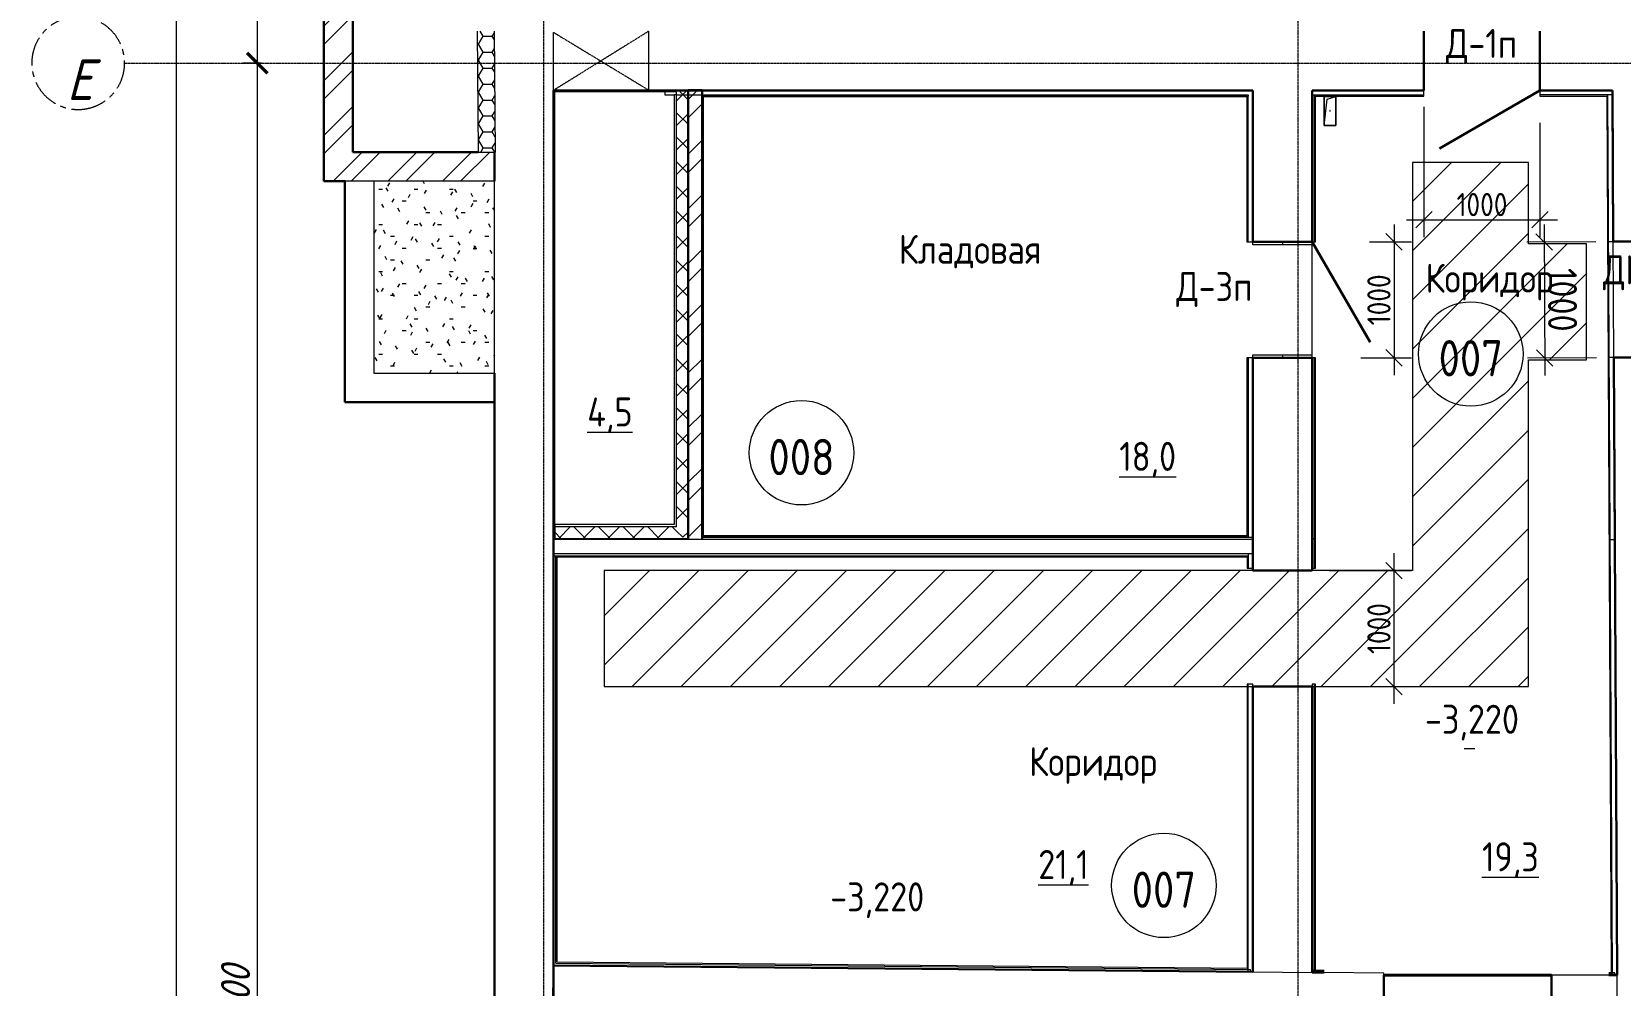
# Model space of a CAD drawing. Header units: millimetres. Extents: x 504091 to 2165846, y 135022 to 442887.
# Drawn here: x 1476816 to 1490507, y 334282 to 342502 of the extents above; entities that cross this region are included whole.
import ezdxf

# ---------------------------------------------------------------- set-up
doc = ezdxf.new("R2010")
doc.units = ezdxf.units.MM
for name, pattern in [('ADSK_Линия сетки', [25, 20, -2.5, 0, -2.5]), ('ADSK_Штриховая_ш3 п1_5', [4.5, 3, -1.5]), ('осеваяX2', [4, 2.5, -0.5, 0.5, -0.5])]:
    doc.linetypes.add(name, pattern=pattern)
doc.layers.get('Defpoints').update_dxf_attribs({"color": 255})
for name, color, linetype, lineweight in [('Аннотация', 7, 'Continuous', 9), ('Двери', 7, 'Continuous', 20), ('Каркас', 7, 'Continuous', 9), ('Марки дверей', 7, 'Continuous', 20), ('Марки помещений', 7, 'Continuous', 20), ('Обобщенные модели', 7, 'Continuous', 18), ('Оси', 165, 'осеваяX2', 13), ('отметки', 7, 'Continuous', 20), ('Перекрытие', 7, 'Continuous', 18), ('размеры', 7, 'Continuous', 9), ('Стены внутренние', 7, 'Continuous', 18), ('Стены несущие', 7, 'Continuous', 30), ('Стены отделка', 7, 'Continuous', 30), ('Стены перегородки', 7, 'Continuous', 30), ('Стены штриховка', 7, 'Continuous', 18), ('Узлы', 7, 'Continuous', 18)]:
    doc.layers.add(name, color=color, linetype=linetype, lineweight=lineweight)
doc.layers.add('Линии', color=7, linetype='Continuous', lineweight=9, true_color=0x00a600)
doc.layers.add('Штриховка', color=252, linetype='Continuous')
doc.styles.add('GOST 2.304_new', font='isocpeur.ttf', dxfattribs={"width": 0.9, "oblique": 15})
doc.styles.add('GOST Common', font='GOST_Common.ttf', dxfattribs={"width": 0.9, "height": 350})
doc.styles.add('GOST Common_1', font='GOST_Common.ttf', dxfattribs={"width": 0.9, "height": 250})
doc.styles.add('GOST Common_2', font='GOST_Common.ttf', dxfattribs={"width": 0.9, "height": 200})
doc.styles.add('GOST Common_4', font='GOST_Common.ttf', dxfattribs={"width": 0.9, "height": 200})
doc.dimstyles.new('ADSK_Основной_2_5_мм_Округление_до_1_мм', dxfattribs={"dimscale": 304.8, "dimtxt": 251.428749, "dimasz": 0.463911, "dimexe": 0.492126, "dimexo": 0.492126, "dimgap": 0.098425, "dimtad": 1, "dimdec": 0, "dimdsep": 46, "dimtxsty": 'GOST Common_1', "dimblk1": 'OBLIQUE', "dimblk2": 'OBLIQUE', "dimsah": 1, "dimcen": 0.09, "dimdle": 0.492126, "dimazin": 2, "dimtfac": 1, "dimtdec": 4, "dimtix": 1, "dimtmove": 0, "dimatfit": 3, "dimfxl": 0, "dimtvp": 1, "dimtolj": 1, "dimtzin": 0, "dimlwd": 20, "dimlwe": 20, "dimarcsym": 0})
doc.dimstyles.new('ADSK_Основной_2_мм', dxfattribs={"dimscale": 304.8, "dimtxt": 201.142999, "dimasz": 0.463911, "dimexe": 0.492126, "dimexo": 0.492126, "dimgap": 0.098425, "dimtad": 1, "dimrnd": 0.01, "dimdsep": 46, "dimtxsty": 'GOST Common_4', "dimblk1": 'OBLIQUE', "dimblk2": 'OBLIQUE', "dimsah": 1, "dimcen": 0.09, "dimdle": 0.492126, "dimazin": 2, "dimtfac": 1, "dimtdec": 4, "dimtix": 1, "dimtmove": 0, "dimatfit": 3, "dimfxl": 0, "dimtvp": 1, "dimtolj": 1, "dimtzin": 0, "dimlwd": 20, "dimlwe": 20, "dimarcsym": 0})
doc.dimstyles.new('SPDS 1_100', dxfattribs={"dimscale": 100, "dimtxt": 2.5, "dimasz": 1.77, "dimexe": 1.25, "dimexo": 0.625, "dimtad": 1, "dimdec": 0, "dimrnd": 0.001, "dimzin": 9, "dimtxsty": 'GOST 2.304_new', "dimblk": 'ARCHTICK', "dimcen": 2.5, "dimdle": 2, "dimclrt": 256, "dimadec": 0, "dimazin": 2, "dimtfac": 0.75, "dimtdec": 0, "dimtmove": 1, "dimatfit": 3, "dimfxl": 0, "dimtolj": 1, "dimlwd": 9, "dimlwe": 9, "dimarcsym": 0})
pattern_1 = [(45, (1487730.53, 305686.97), (-235.7317, 235.7317), []), (45, (1487887.68, 305686.97), (-235.7317, 235.7317), [])]
pattern_2 = [(45, (1487730.53, 305686.97), (-106.066, 106.066), []), (135, (1487730.53, 305686.97), (-106.066, -106.066), [])]

# ---------------------------------------------------------------- blocks, each defined once
blk = doc.blocks.new('AC_Дверь_Однопольная_Стальная - 1000х1950 П нов д1п EI30-6474272-План подвала')
at = {"layer": 'Двери', "lineweight": 30}
blk.add_line((-500, 255), (366, 755), dxfattribs=at)
blk = doc.blocks.new('AC_Дверь_Однопольная_Деревянная - 950х2100 П нов Д3п EI30-6474104-План подвала')
at = {"layer": 'Двери', "lineweight": 30}
blk.add_line((-500, 255), (366, 755), dxfattribs=at)
blk = doc.blocks.new('GM_Отверстие прямоугольное _в плите_ - Отверстие-3906246-План подвала')
at = {"layer": 'Обобщенные модели'}
for p, q in [((-50, -125), (-50, 125)), ((-50, 125), (50, 125)), ((50, 125), (-50, 125)), ((-50, 125), (-50, -125)), ((-50, -125), (-25, 100)), ((-25, 100), (50, 125)), ((50, 125), (50, -125)), ((50, -125), (50, 125)), ((50, -125), (-50, -125)), ((-50, -125), (50, -125))]:
    blk.add_line(p, q, dxfattribs=at)
for start, end in [(360, 180), (180, 360), (60, 165), (300, 360), (195, 270)]:
    blk.add_arc((0, 0), 2.5, start, end, dxfattribs=at)
blk = doc.blocks.new('_Oblique')
at = {"color": 0, "linetype": 'ByBlock', "lineweight": -2}
blk.add_line((-0.5, -0.5), (0.5, 0.5), dxfattribs=at)
blk = doc.blocks.new('*D4241')
at = {"layer": 'Defpoints', "color": 0, "lineweight": 20, "transparency": 16777216}
for p in [(1488815, 342004), (1489815, 341866), (1489815, 340882)]:
    blk.add_point(p, dxfattribs=at)
at = {"layer": 'размеры', "color": 0, "lineweight": 20, "transparency": 16777216}
for p, q in [((1488815, 341854), (1488815, 340732)), ((1489815, 341716), (1489815, 340732)), ((1488665, 340882), (1489965, 340882))]:
    blk.add_line(p, q, dxfattribs=at)
at = {"layer": 'размеры', "color": 0, "lineweight": 20, "transparency": 16777216, "xscale": 141.4, "yscale": 141.4, "zscale": 141.4, "rotation": 180}
blk.add_blockref('_Oblique', (1488815, 340882), dxfattribs=at)
at = {"layer": 'размеры', "color": 0, "lineweight": 20, "transparency": 16777216, "xscale": 141.4, "yscale": 141.4, "zscale": 141.4}
blk.add_blockref('_Oblique', (1489815, 340882), dxfattribs=at)
at = {"layer": 'размеры', "color": 0, "lineweight": 20, "transparency": 16777216, "insert": (1489315, 341012), "char_height": 200, "width": 560.47, "attachment_point": 5, "style": 'GOST Common_4'}
blk.add_mtext('\\A1;1000', dxfattribs=at)
blk = doc.blocks.new('*D4242')
at = {"layer": 'Defpoints', "color": 0, "lineweight": 20, "transparency": 16777216}
for p in [(1488196, 340691), (1488121, 339691), (1488557, 339691)]:
    blk.add_point(p, dxfattribs=at)
at = {"layer": 'размеры', "color": 0, "lineweight": 20, "transparency": 16777216}
for p, q in [((1488557, 340841), (1488557, 339541)), ((1488346, 340691), (1488707, 340691)), ((1488271, 339691), (1488707, 339691))]:
    blk.add_line(p, q, dxfattribs=at)
at = {"layer": 'размеры', "color": 0, "lineweight": 20, "transparency": 16777216, "xscale": 141.4, "yscale": 141.4, "zscale": 141.4}
for p, rotation in [((1488557, 340691), 90), ((1488557, 339691), 270)]:
    blk.add_blockref('_Oblique', p, dxfattribs=dict(at, rotation=rotation))
at = {"layer": 'размеры', "color": 0, "lineweight": 20, "transparency": 16777216, "insert": (1488427, 340191), "char_height": 200, "width": 560.47, "attachment_point": 5, "rotation": 90, "style": 'GOST Common_4'}
blk.add_mtext('\\A1;1000', dxfattribs=at)
blk = doc.blocks.new('*D4243')
at = {"layer": 'Defpoints', "color": 0, "lineweight": 20, "transparency": 16777216}
for p in [(1487851, 337857), (1488557, 337857), (1487851, 336857)]:
    blk.add_point(p, dxfattribs=at)
at = {"layer": 'размеры', "color": 0, "lineweight": 20, "transparency": 16777216}
for p, q in [((1488557, 336707), (1488557, 338007)), ((1488001, 337857), (1488707, 337857)), ((1488001, 336857), (1488707, 336857))]:
    blk.add_line(p, q, dxfattribs=at)
at = {"layer": 'размеры', "color": 0, "lineweight": 20, "transparency": 16777216, "xscale": 141.4, "yscale": 141.4, "zscale": 141.4}
for p, rotation in [((1488557, 337857), 90), ((1488557, 336857), 270)]:
    blk.add_blockref('_Oblique', p, dxfattribs=dict(at, rotation=rotation))
at = {"layer": 'размеры', "color": 0, "lineweight": 20, "transparency": 16777216, "insert": (1488427, 337357), "char_height": 200, "width": 560.47, "attachment_point": 5, "rotation": 90, "style": 'GOST Common_4'}
blk.add_mtext('\\A1;1000', dxfattribs=at)
blk = doc.blocks.new('*D4272')
at = {"layer": 'Defpoints', "color": 0, "lineweight": 20, "transparency": 16777216}
for p in [(1490447, 340693), (1489856, 339690), (1490452, 339693)]:
    blk.add_point(p, dxfattribs=at)
at = {"layer": 'размеры', "color": 0, "lineweight": 20, "transparency": 16777216}
for p, q in [((1489850, 340840), (1489857, 339540)), ((1490297, 340692), (1489701, 340689)), ((1490302, 339692), (1489706, 339689))]:
    blk.add_line(p, q, dxfattribs=at)
at = {"layer": 'размеры', "color": 0, "lineweight": 20, "transparency": 16777216, "xscale": 141.4, "yscale": 141.4, "zscale": 141.4}
for p, rotation in [((1489851, 340690), 90.29122553912966), ((1489856, 339690), 270.2912255391296)]:
    blk.add_blockref('_Oblique', p, dxfattribs=dict(at, rotation=rotation))
at = {"layer": 'размеры', "color": 0, "lineweight": 20, "transparency": 16777216, "insert": (1490009, 340191), "char_height": 250, "width": 700.59, "attachment_point": 5, "rotation": 270.2912, "style": 'GOST Common_1'}
blk.add_mtext('\\A1;1000', dxfattribs=at)
blk = doc.blocks.new('Ось сетки - Круг_Ø8 мм-8258-План подвала')
at = {"layer": 'Оси', "linetype": 'ByBlock', "lineweight": 20}
for start, end in [(360, 180), (180, 360)]:
    blk.add_arc((0, 0), 4, start, end, dxfattribs=at)
blk = doc.blocks.new('_ArchTick')
at = {"color": 0, "linetype": 'ByBlock', "const_width": 0.15}
blk.add_lwpolyline([(-0.5, -0.5), (0.5, 0.5)], dxfattribs=at)
blk = doc.blocks.new('*D518')
at = {"layer": 'Defpoints', "color": 0, "lineweight": 20, "transparency": 16777216}
for p in [(-3071, 45200), (-3171, 2150), (-3071, 2150)]:
    blk.add_point(p, dxfattribs=at)
at = {"layer": 'размеры', "color": 0, "lineweight": 9, "transparency": 16777216}
for p, q in [((-3171, 45400), (-3171, 1950)), ((-3133, 45200), (-3296, 45200)), ((-3133, 2150), (-3296, 2150))]:
    blk.add_line(p, q, dxfattribs=at)
at = {"layer": 'размеры', "color": 0, "lineweight": 9, "transparency": 16777216, "xscale": 177, "yscale": 177, "zscale": 177}
for p, rotation in [((-3171, 45200), 90), ((-3171, 2150), 270)]:
    blk.add_blockref('_ArchTick', p, dxfattribs=dict(at, rotation=rotation))
at = {"layer": 'размеры', "lineweight": 20, "transparency": 16777216, "insert": (-3358, 23675), "char_height": 250, "width": 318.77, "attachment_point": 5, "rotation": 90, "style": 'GOST 2.304_new'}
blk.add_mtext('\\A1;43050', dxfattribs=at)
blk = doc.blocks.new('*D519')
at = {"layer": 'Defpoints', "color": 0, "lineweight": 20, "transparency": 16777216}
for p in [(-2371, 45200), (-2471, 38700), (-2371, 38700)]:
    blk.add_point(p, dxfattribs=at)
at = {"layer": 'размеры', "color": 0, "lineweight": 9, "transparency": 16777216}
for p, q in [((-2471, 45400), (-2471, 38500)), ((-2433, 45200), (-2596, 45200)), ((-2433, 38700), (-2596, 38700))]:
    blk.add_line(p, q, dxfattribs=at)
at = {"layer": 'размеры', "color": 0, "lineweight": 9, "transparency": 16777216, "xscale": 177, "yscale": 177, "zscale": 177}
for p, rotation in [((-2471, 45200), 90), ((-2471, 38700), 270)]:
    blk.add_blockref('_ArchTick', p, dxfattribs=dict(at, rotation=rotation))
at = {"layer": 'размеры', "lineweight": 20, "transparency": 16777216, "insert": (-2658, 41950), "char_height": 250, "width": 248.31, "attachment_point": 5, "rotation": 90, "style": 'GOST 2.304_new'}
blk.add_mtext('\\A1;6500', dxfattribs=at)
blk = doc.blocks.new('*D520')
at = {"layer": 'Defpoints', "color": 0, "lineweight": 20, "transparency": 16777216}
for p in [(-2371, 38700), (-2471, 22400), (-2371, 22400)]:
    blk.add_point(p, dxfattribs=at)
at = {"layer": 'размеры', "color": 0, "lineweight": 9, "transparency": 16777216}
for p, q in [((-2471, 38900), (-2471, 22200)), ((-2433, 38700), (-2596, 38700)), ((-2433, 22400), (-2596, 22400))]:
    blk.add_line(p, q, dxfattribs=at)
at = {"layer": 'размеры', "color": 0, "lineweight": 9, "transparency": 16777216, "xscale": 177, "yscale": 177, "zscale": 177}
for p, rotation in [((-2471, 38700), 90), ((-2471, 22400), 270)]:
    blk.add_blockref('_ArchTick', p, dxfattribs=dict(at, rotation=rotation))
at = {"layer": 'размеры', "lineweight": 20, "transparency": 16777216, "insert": (-2658, 30550), "char_height": 250, "width": 291.93, "attachment_point": 5, "rotation": 90, "style": 'GOST 2.304_new'}
blk.add_mtext('\\A1;16300', dxfattribs=at)
blk = doc.blocks.new('оси')
at = {"layer": 'Оси', "linetype": 'ADSK_Линия сетки'}
for p, q in [((6500, -2196.5), (6500, 46378)), ((0, -2196.5), (0, 46265.1)), ((-3614.3, 38700), (62615.4, 38700))]:
    blk.add_line(p, q, dxfattribs=at)
at = {"layer": 'Оси', "lineweight": 20, "xscale": 99.99999999999993, "yscale": 99.99999999999993, "zscale": 99.99999999999993, "rotation": 270}
blk.add_blockref('Ось сетки - Круг_Ø8 мм-8258-План подвала', (-4014.3, 38700), dxfattribs=at)
at = {"layer": 'Оси', "insert": (-3999.8, 38557.1), "char_height": 350, "width": 232.2, "attachment_point": 5, "line_spacing_factor": 1.022766, "style": 'GOST 2.304_new'}
blk.add_mtext('\\pt89.999,180.0015,270.0005,359.9995,449.9985,540.001,630,719.999,810.0015,900.0005,989.9995,1079.9985,1170.001,1260,1349.999,1440.0015,1530.0005,1619.9995,1709.9985,1800.001,1890,1979.999,2070.0015,2160.0005,2249.9995,2339.9985,2430.001,2520,2609.999,2700.0015,2790.0005,2879.9995;Е', dxfattribs=at)
at = {"layer": 'размеры', "lineweight": 20}
for base, p1, p2, picture, middle in [((-3170.6, 2150), (-3070.6, 45200), (-3070.6, 2150), '*D518', (-3358.1, 23675)), ((-2470.6, 38700), (-2370.6, 45200), (-2370.6, 38700), '*D519', (-2658.1, 41950)), ((-2470.6, 22400), (-2370.6, 38700), (-2370.6, 22400), '*D520', (-2658.1, 30550))]:
    dim = blk.add_linear_dim(base=base, p1=p1, p2=p2, angle=90, dimstyle='SPDS 1_100', dxfattribs=at)
    dim.commit()
    dim.dimension.update_dxf_attribs({"geometry": picture, "text_midpoint": middle})

msp = doc.modelspace()

# ---------------------------------------------------------------- hatches: boundary and pattern name
at = {"layer": 'Стены внутренние', "lineweight": 9}
h = msp.add_hatch(dxfattribs=at)
h.set_pattern_fill('FP_2', color=256, style=0, pattern_type=2)
h.set_pattern_definition(pattern_1)
h.paths.add_polyline_path([(1479582.334, 341464.8793), (1479582.334, 343314.7945), (1479332.334, 343314.7945), (1479332.334, 341464.8793), (1479513.8191, 341464.8793)])
h = msp.add_hatch(dxfattribs=at)
h.set_pattern_fill('FP_2', color=256, style=0, pattern_type=2)
h.set_pattern_definition(pattern_1)
h.paths.add_polyline_path([(1482592.739, 338124.0829), (1482592.739, 341996.9222), (1482472.739, 341996.9222), (1482472.739, 338124.0829)])
h = msp.add_hatch(dxfattribs=at)
h.set_pattern_fill('FP_3', color=256, style=0, pattern_type=2)
h.set_pattern_definition(pattern_2)
h.paths.add_polyline_path([(1482472.739, 338129.0829), (1482472.739, 341991.9222), (1482372.739, 341986.9222), (1482372.739, 338144.0829), (1482458.4533, 338144.0829)])
h = msp.add_hatch(dxfattribs=at)
h.set_pattern_fill('FP_2', color=256, style=0, pattern_type=2)
h.set_pattern_definition(pattern_1)
h.paths.add_polyline_path([(1479332.334, 341214.8793), (1480802.739, 341214.8793), (1480802.739, 341464.8793), (1479332.334, 341464.8793)])
h = msp.add_hatch(dxfattribs=at)
h.set_pattern_fill('FP_3', color=256, style=0, pattern_type=2)
h.set_pattern_definition(pattern_2)
h.paths.add_polyline_path([(1482372.739, 338134.0829), (1482372.739, 338234.0829), (1481322.739, 338234.0829), (1481322.739, 338134.0829), (1482370.0779, 338134.0829)])
at = {"layer": 'Узлы', "lineweight": 9}
h = msp.add_hatch(dxfattribs=at)
h.set_pattern_fill('FP_10', color=256, style=0, pattern_type=2)
h.set_pattern_definition([(0, (1487730.53, 305686.97), (119.062, 68.741), [79.375, -158.75]), (120, (1487730.53, 305686.97), (-119.06245, 68.74022), [79.375, -158.75]), (60, (1487730.53, 305686.97), (-0.00045, 137.48122), [0, -158.75, 79.375, 0])])
h.paths.add_polyline_path([(1480802.739, 341464.8793), (1480812.263, 341464.8793), (1480802.739, 342506.9222), (1480653.7866, 342506.9222), (1480662.258, 341464.8793)])
h = msp.add_hatch(dxfattribs=at)
h.set_pattern_fill('FP_8', color=252, style=0, pattern_type=2)
h.set_pattern_definition([(45, (1487730.53, 305686.97), (-212.132, 212.132), [])])
h.paths.add_polyline_path([(1481750.5267, 336856.9222), (1489716.248, 336856.9222), (1489716.248, 339673.6822), (1490216.248, 339673.6822), (1490216.248, 340673.6822), (1489716.248, 340673.6822), (1489716.248, 341373.6822), (1488716.248, 341373.6822), (1488716.248, 337856.9222), (1481750.5267, 337856.9222), (1481750.5267, 336857.9719)])
h = msp.add_hatch(dxfattribs=at)
h.set_pattern_fill('FP_9', color=256, style=0, pattern_type=2)
h.set_pattern_definition([(0, (1487730.53, 305686.97), (406.4, 101.6), [33.528, -271.272, 33.528, -271.272, -1625.6]), (0, (1487730.53, 305686.97), (406.4, 101.6), [-609.6, 33.528, -576.072, 33.528, -271.272, -711.2]), (0, (1487730.53, 305686.97), (406.4, 101.6), [-1524, 33.528, -169.672, 33.528, -474.472]), (120, (1487882.93, 305737.77), (-291.18818, 301.15272), [33.528, -271.272, 33.528, -271.272, -1625.6]), (120, (1487882.93, 305737.77), (-291.18818, 301.15272), [-609.6, 33.528, -576.072, 33.528, -271.272, -711.2]), (120, (1487882.93, 305737.77), (-291.18818, 301.15272), [-1524, 33.528, -169.672, 33.528, -474.472]), (240, (1487933.73, 305940.97), (-115.21182, -402.75272), [33.528, -271.272, 33.528, -271.272, -1625.6]), (240, (1487933.73, 305940.97), (-115.21182, -402.75272), [-609.6, 33.528, -576.072, 33.528, -271.272, -711.2]), (240, (1487933.73, 305940.97), (-115.21182, -402.75272), [-1524, 33.528, -169.672, 33.528, -474.472])])
h.paths.add_polyline_path([(1479763.8191, 339559.8485), (1480802.739, 339559.8485), (1480802.739, 341214.8793), (1479763.8191, 341214.8793)])

# ---------------------------------------------------------------- linework, layer by layer
at = {"layer": 'Каркас'}
for p, q in [((1488467.915, 334386.3646), (1487954.7419, 334391.0823)), ((1488467.915, 334368.2398), (1488467.915, 334386.3646)), ((1489912.915, 334373.0805), (1490407.2097, 334368.5364)), ((1489912.915, 334373.0805), (1489912.915, 334368.2398))]:
    msp.add_line(p, q, dxfattribs=at)
at = {"layer": 'Каркас', "lineweight": 40}
msp.add_line((1489912.915, 334368.2398), (1488467.915, 334368.2398), dxfattribs=at)
at = {"layer": 'Линии', "color": 7}
for p, q in [((1480653.7866, 342506.9222), (1480662.258, 341464.8793)), ((1480812.263, 341464.8793), (1480803.7916, 342506.9222)), ((1480662.258, 341464.8793), (1480812.263, 341464.8793)), ((1488716.248, 341373.6822), (1488716.248, 337856.9222)), ((1489716.248, 341373.6822), (1488716.248, 341373.6822)), ((1489716.248, 340673.6822), (1489716.248, 341373.6822)), ((1480802.739, 341214.8793), (1479763.8191, 341214.8793)), ((1479763.8191, 341214.8793), (1479763.8191, 339559.8485)), ((1480802.739, 339559.8485), (1480802.739, 341214.8793)), ((1490216.248, 340673.6822), (1489716.248, 340673.6822)), ((1490216.248, 339673.6822), (1490216.248, 340673.6822)), ((1489716.248, 336856.9222), (1489716.248, 339673.6822)), ((1489716.248, 339673.6822), (1490216.248, 339673.6822)), ((1479763.8191, 339559.8485), (1480802.739, 339559.8485)), ((1488716.248, 337856.9222), (1481750.5267, 337856.9222)), ((1481750.5267, 337856.9222), (1481750.5267, 336856.9222)), ((1481750.5267, 336856.9222), (1489716.248, 336856.9222))]:
    msp.add_line(p, q, dxfattribs=at)
at = {"layer": 'Линии', "color": 7, "linetype": 'ADSK_Штриховая_ш3 п1_5'}
for p, q in [((1482133.3339, 342506.9222), (1481312.739, 341996.9222)), ((1481312.739, 341996.9222), (1481312.739, 342496.9222)), ((1481312.739, 342496.9222), (1482133.3339, 341998.676)), ((1482133.3339, 341998.676), (1482133.3339, 342506.9222))]:
    msp.add_line(p, q, dxfattribs=at)
at = {"layer": 'Линии', "color": 7}
for centre in [(1489218.7082, 339724.5008), (1483450.1397, 338872.3605), (1486573.2864, 335142.4957)]:
    msp.add_circle(centre, 450, dxfattribs=at)
at = {"layer": 'отметки', "lineweight": 20}
msp.add_line((1489160.8419, 336323.298), (1489252.2074, 336323.298), dxfattribs=at)
at = {"layer": 'Перекрытие'}
for p, q in [((1488815.5267, 342251.9222), (1488814.5267, 342251.9222)), ((1487340.5267, 340665.9222), (1487340.5267, 340690.9222)), ((1487850.5267, 340665.9222), (1487340.5267, 340665.9222)), ((1487595.5267, 340690.9222), (1487595.5267, 340665.9222)), ((1487850.5267, 339690.9222), (1487850.5267, 340690.9222)), ((1490451.7069, 339693.1348), (1490446.6241, 340693.1219)), ((1487340.5267, 339690.9222), (1487340.5267, 339715.9222)), ((1487340.5267, 339715.9222), (1487850.5267, 339715.9222)), ((1487595.5267, 339715.9222), (1487595.5267, 339690.9222)), ((1490458.6352, 334368.5554), (1490478.772, 334368.3834)), ((1490478.7667, 334369.4361), (1490458.6448, 334369.608))]:
    msp.add_line(p, q, dxfattribs=at)
at = {"layer": 'Стены несущие'}
for p, q in [((1479332.334, 343564.7945), (1479332.334, 341214.8793)), ((1479582.334, 341464.8793), (1479582.334, 343314.7945)), ((1488814.5267, 341996.9222), (1488814.5267, 342506.9222)), ((1489814.5267, 342506.9222), (1489814.5267, 341996.9222)), ((1481312.739, 341996.9222), (1487340.5267, 341996.9222)), ((1481312.739, 326299.4969), (1481312.739, 341996.9222)), ((1482472.739, 341997.7846), (1482472.739, 338124.0829)), ((1482592.739, 341997.7846), (1482472.739, 341997.7846)), ((1482592.739, 338124.0829), (1482592.739, 341997.7846)), ((1487340.5267, 340690.9222), (1487340.5267, 341996.9222)), ((1487850.5267, 341996.9222), (1488814.5267, 341996.9222)), ((1487850.5267, 341996.9222), (1487850.5267, 340690.9222)), ((1490439.997, 341996.9222), (1489814.5267, 341996.9222)), ((1490439.997, 341996.9222), (1490446.6241, 340693.1219)), ((1490446.6241, 340693.1219), (1490440.1995, 341957.0901)), ((1480662.258, 341464.8793), (1479582.334, 341464.8793)), ((1480802.739, 341464.8793), (1480802.739, 341214.8793)), ((1479332.334, 341214.8793), (1479513.8191, 341214.8793)), ((1479513.8191, 341214.8793), (1479513.8191, 339309.8485)), ((1487340.5267, 340690.9222), (1487850.5267, 340690.9222)), ((1490446.6241, 340693.1219), (1491016.6167, 340696.0191)), ((1487850.5267, 339690.9222), (1487340.5267, 339690.9222)), ((1487340.5267, 337856.9222), (1487340.5267, 339690.9222)), ((1487850.5267, 339690.9222), (1487850.5267, 337856.9222)), ((1490451.7069, 339693.1348), (1491021.6995, 339696.032)), ((1490478.7746, 334367.8785), (1490451.7069, 339693.1348)), ((1490459.6811, 338124.3003), (1490451.7069, 339693.1348)), ((1480802.739, 313950.0361), (1480802.739, 339559.8485)), ((1479513.8191, 339309.8485), (1480802.739, 339309.8485)), ((1487340.5267, 337856.9222), (1487850.5267, 337856.9222)), ((1487850.5267, 336856.9222), (1487340.5267, 336856.9222)), ((1487340.5267, 334396.7288), (1487340.5267, 336856.9222)), ((1487850.5267, 336856.9222), (1487850.5267, 334392.0403)), ((1481309.6407, 334072.1555), (1481313.134, 334452.1394)), ((1481313.134, 334452.1394), (1487340.5267, 334396.7288)), ((1487850.5267, 334392.0403), (1487954.7419, 334391.0823)), ((1488467.915, 334368.2398), (1488467.915, 330272.0299)), ((1489912.915, 334368.2398), (1489912.915, 330272.0299)), ((1490407.2097, 334368.5364), (1490478.7746, 334367.8785))]:
    msp.add_line(p, q, dxfattribs=at)
at = {"layer": 'Стены отделка', "lineweight": 9}
for p, q in [((1482273.3248, 341996.9222), (1482273.3248, 341956.9222)), ((1482372.739, 341991.9222), (1482372.739, 341996.9222)), ((1488814.5267, 341946.9222), (1488814.5267, 341996.9222)), ((1489814.5267, 341996.9222), (1489814.5267, 341946.9222)), ((1490439.997, 341956.9222), (1490439.997, 341996.9222)), ((1481322.739, 338254.0829), (1481322.739, 341986.9222)), ((1481322.739, 341986.9222), (1482372.739, 341986.9222)), ((1482273.3248, 341956.9222), (1482352.739, 341956.9222)), ((1482352.739, 341956.9222), (1482352.739, 338254.0829)), ((1482472.739, 341991.9222), (1482372.739, 341991.9222)), ((1482372.739, 338234.0829), (1482372.739, 341986.9222)), ((1482372.739, 341956.9222), (1487300.5267, 341956.9222)), ((1482604.739, 341944.9222), (1487288.5267, 341944.9222)), ((1482604.739, 338156.0829), (1482604.739, 341944.9222)), ((1487288.5267, 341944.9222), (1487288.5267, 340690.9222)), ((1487300.5267, 341956.9222), (1487300.5267, 341946.9222)), ((1487850.5267, 341956.9222), (1487880.5267, 341956.9222)), ((1487880.5267, 340690.9222), (1487880.5267, 341946.9222)), ((1487880.5267, 341946.9222), (1488814.5267, 341946.9222)), ((1489815.5267, 341956.9222), (1489814.5267, 341956.9222)), ((1489814.5267, 341946.9222), (1490390.2505, 341946.9222)), ((1490439.997, 341956.9222), (1490390.1997, 341956.9222)), ((1490390.2505, 341946.9222), (1490428.6804, 334386.2867)), ((1490438.7318, 334376.2005), (1490400.1998, 341956.9222)), ((1490440.1995, 341957.0901), (1490400.2, 341956.8868)), ((1487288.5267, 340690.9222), (1487340.5267, 340690.9222)), ((1487850.5267, 340690.9222), (1487880.5267, 340690.9222)), ((1490406.6246, 340692.9186), (1490446.6241, 340693.1219)), ((1487340.5267, 339690.9222), (1487288.5267, 339690.9222)), ((1487288.5267, 339690.9222), (1487288.5267, 338156.0829)), ((1487880.5267, 339690.9222), (1487850.5267, 339690.9222)), ((1487880.5267, 337876.9222), (1487880.5267, 339690.9222)), ((1490451.7069, 339693.1348), (1490411.7074, 339692.9315)), ((1482372.739, 338234.0829), (1481312.739, 338234.0829)), ((1482352.739, 338254.0829), (1481322.739, 338254.0829)), ((1481322.739, 338234.0829), (1481322.739, 338134.0829)), ((1481322.739, 338134.0829), (1482472.739, 338134.0829)), ((1482592.739, 338144.0829), (1487340.5267, 338144.0829)), ((1487288.5267, 338156.0829), (1482604.739, 338156.0829)), ((1487850.5267, 338134.0829), (1487870.5267, 338134.0829)), ((1490419.6816, 338124.097), (1490459.6811, 338124.3003)), ((1490478.7223, 334378.1649), (1490459.6811, 338124.3003)), ((1481312.739, 337984.0829), (1487300.5267, 337984.0829)), ((1481332.739, 334471.9601), (1481332.739, 337984.0829)), ((1481342.739, 337974.0829), (1487290.5267, 337974.0829)), ((1481342.739, 334481.8685), (1481342.739, 337974.0829)), ((1487290.5267, 337974.0829), (1487290.5267, 337876.9222)), ((1487300.5267, 338004.0829), (1487300.5267, 337876.9222)), ((1487290.5267, 337876.9222), (1487340.5267, 337876.9222)), ((1487850.5267, 337876.9222), (1487880.5267, 337876.9222)), ((1487340.5267, 336876.9222), (1487290.5267, 336876.9222)), ((1487290.5267, 336876.9222), (1487290.5267, 334427.1898)), ((1487300.5267, 334396.7288), (1487300.5267, 336876.9222)), ((1487340.5267, 336856.9222), (1487340.5267, 336876.9222)), ((1487850.5267, 336876.9222), (1487850.5267, 336856.9222)), ((1487880.5267, 336876.9222), (1487850.5267, 336876.9222)), ((1487880.5267, 334408.0565), (1487880.5267, 336876.9222)), ((1481312.739, 334472.1439), (1481313.3178, 334472.1386)), ((1481313.3178, 334472.1386), (1481313.134, 334452.1394)), ((1481332.739, 334471.9601), (1487318.79, 334416.9295)), ((1487290.5267, 334427.1898), (1481342.739, 334481.8685)), ((1481313.134, 334452.1394), (1487318.6061, 334396.9303)), ((1487300.5267, 334396.7288), (1487340.5267, 334396.7288)), ((1487318.6061, 334396.9303), (1487318.79, 334416.9295)), ((1487850.5267, 334401.9488), (1487870.5267, 334401.9488)), ((1487860.4347, 334391.9492), (1487860.6186, 334411.9484)), ((1487860.6186, 334411.9484), (1487954.7419, 334411.0831)), ((1487870.5267, 334401.9488), (1487870.5267, 334398.1416)), ((1487870.5267, 334398.1416), (1487954.7419, 334397.4221)), ((1487880.5267, 334408.0565), (1487954.7419, 334407.4225)), ((1490458.8145, 334388.0628), (1490407.2097, 334388.5373)), ((1490428.6804, 334386.2867), (1490407.2097, 334386.4701)), ((1490438.7318, 334376.2005), (1490407.2097, 334376.4698)), ((1490438.7228, 334377.9616), (1490478.7223, 334378.1649)), ((1490458.6306, 334368.0637), (1490458.8145, 334388.0628))]:
    msp.add_line(p, q, dxfattribs=at)
at = {"layer": 'Стены перегородки', "lineweight": 18}
for p, q in [((1487340.5267, 338124.0829), (1481312.739, 338124.0829)), ((1481312.739, 338004.0829), (1487340.5267, 338004.0829))]:
    msp.add_line(p, q, dxfattribs=at)
at = {"layer": 'Стены штриховка'}
for p, q in [((1482372.739, 341956.9222), (1482352.739, 341956.9222)), ((1482372.739, 341986.9222), (1482372.739, 341991.9222)), ((1482602.739, 341946.9222), (1487290.5267, 341946.9222)), ((1482602.739, 338154.0829), (1482602.739, 341946.9222)), ((1487290.5267, 341946.9222), (1487290.5267, 340690.9222)), ((1487300.5267, 340690.9222), (1487300.5267, 341946.9222)), ((1487870.5267, 340690.9222), (1487870.5267, 341956.9222)), ((1487880.5267, 341956.9222), (1488814.5267, 341956.9222)), ((1490390.1997, 341956.9222), (1489815.5267, 341956.9222)), ((1479763.8191, 341214.8793), (1479513.8191, 341214.8793)), ((1487290.5267, 339690.9222), (1487290.5267, 338154.0829)), ((1487300.5267, 339690.9222), (1487300.5267, 338144.0829)), ((1487870.5267, 337876.9222), (1487870.5267, 339690.9222)), ((1481322.739, 338254.0829), (1481322.739, 338234.0829)), ((1487290.5267, 338154.0829), (1482602.739, 338154.0829)), ((1487870.5267, 334401.9488), (1487870.5267, 336876.9222)), ((1487340.5267, 334396.7288), (1487850.5267, 334392.0403)), ((1488467.915, 334386.3646), (1487954.7419, 334391.0823)), ((1488467.915, 334368.2398), (1488467.915, 334386.3646)), ((1490407.2097, 334368.5364), (1489912.915, 334373.0805)), ((1489912.915, 334373.0805), (1489912.915, 334368.2398)), ((1490480.7063, 333987.8447), (1490478.7746, 334367.8785))]:
    msp.add_line(p, q, dxfattribs=at)

# ---------------------------------------------------------------- block references
at = {"layer": 'Двери', "color": 8, "true_color": 0x7f7f7f, "rotation": 180}
msp.add_blockref('AC_Дверь_Однопольная_Стальная - 1000х1950 П нов д1п EI30-6474272-План подвала', (1489314.5267, 342251.9222), dxfattribs=at)
at = {"layer": 'Двери', "rotation": 270}
msp.add_blockref('AC_Дверь_Однопольная_Деревянная - 950х2100 П нов Д3п EI30-6474104-План подвала', (1487595.5267, 340190.9222), dxfattribs=at)
at = {"layer": 'Обобщенные модели'}
msp.add_blockref('GM_Отверстие прямоугольное _в плите_ - Отверстие-3906246-План подвала', (1488005.0155, 341819.8626), dxfattribs=at)
at = {"layer": 'Штриховка'}
msp.add_blockref('оси', (1481230.092, 303531.9719), dxfattribs=at)

# ---------------------------------------------------------------- texts
at = {"layer": 'Аннотация', "lineweight": 9, "char_height": 312.5, "width": 520.211119, "attachment_point": 5, "line_spacing_factor": 1.022766, "style": 'GOST Common'}
for s, insert in [('007', (1489218.7082, 339687.5526)), ('008', (1483450.1397, 338835.4124)), ('007', (1486573.2864, 335105.5476))]:
    msp.add_mtext(s, dxfattribs=dict(at, insert=insert))
at = {"layer": 'Марки дверей', "lineweight": 9, "char_height": 250, "attachment_point": 5, "line_spacing_factor": 1.022766, "style": 'GOST Common_2'}
for s, insert, width in [('\\pt450,900,1350,1800,2250,2700,3150,3600,4050,4500,4950,5400,5850,6300,6750,7200,7650,8100,8550,9000,9450,9900,10350,10800,11250,11700,12150,12600,13050,13500,13950,14400;Д-1п', (1489310.9193, 342375.2264), 643.5), ('\\pt450,900,1350,1800,2250,2700,3150,3600,4050,4500,4950,5400,5850,6300,6750,7200,7650,8100,8550,9000,9450,9900,10350,10800,11250,11700,12150,12600,13050,13500,13950,14400;ДН-11л', (1490811.2507, 340423.6518), 935.1), ('\\pt450,900,1350,1800,2250,2700,3150,3600,4050,4500,4950,5400,5850,6300,6750,7200,7650,8100,8550,9000,9450,9900,10350,10800,11250,11700,12150,12600,13050,13500,13950,14400;Д-3п', (1487007.7665, 340280.1078), 690.3)]:
    msp.add_mtext(s, dxfattribs=dict(at, insert=insert, width=width))
at = {"layer": 'Марки помещений', "lineweight": 9, "char_height": 250, "attachment_point": 5, "line_spacing_factor": 1.022766, "style": 'GOST Common_2'}
for s, insert, width in [('\\pt450,900,1350,1800,2250,2700,3150,3600,4050,4500,4950,5400,5850,6300,6750,7200,7650,8100,8550,9000,9450,9900,10350,10800,11250,11700,12150,12600,13050,13500,13950,14400;Кладовая', (1484903.055, 340606.9059), 1345.5), ('\\pt450,900,1350,1800,2250,2700,3150,3600,4050,4500,4950,5400,5850,6300,6750,7200,7650,8100,8550,9000,9450,9900,10350,10800,11250,11700,12150,12600,13050,13500,13950,14400;Коридор', (1489379.6322, 340343.9156), 1149.3), ('\\pt450,900,1350,1800,2250,2700,3150,3600,4050,4500,4950,5400,5850,6300,6750,7200,7650,8100,8550,9000,9450,9900,10350,10800,11250,11700,12150,12600,13050,13500,13950,14400;{\\L4,5}', (1481798.7046, 339195.0456), 423), ('\\pt450,900,1350,1800,2250,2700,3150,3600,4050,4500,4950,5400,5850,6300,6750,7200,7650,8100,8550,9000,9450,9900,10350,10800,11250,11700,12150,12600,13050,13500,13950,14400;{\\L18,0}', (1486433.8026, 338812.1259), 518.4), ('\\pt450,900,1350,1800,2250,2700,3150,3600,4050,4500,4950,5400,5850,6300,6750,7200,7650,8100,8550,9000,9450,9900,10350,10800,11250,11700,12150,12600,13050,13500,13950,14400;Коридор', (1485963.1282, 336176.9071), 1149.3), ('\\pt450,900,1350,1800,2250,2700,3150,3600,4050,4500,4950,5400,5850,6300,6750,7200,7650,8100,8550,9000,9450,9900,10350,10800,11250,11700,12150,12600,13050,13500,13950,14400;{\\L21,1}', (1485707.7461, 335293.7572), 470.7), ('\\pt450,900,1350,1800,2250,2700,3150,3600,4050,4500,4950,5400,5850,6300,6750,7200,7650,8100,8550,9000,9450,9900,10350,10800,11250,11700,12150,12600,13050,13500,13950,14400;{\\L19,3}', (1489560.029, 335359.7642), 518.4)]:
    msp.add_mtext(s, dxfattribs=dict(at, insert=insert, width=width))
at = {"layer": 'отметки', "lineweight": 20, "char_height": 250, "width": 1028.822569, "attachment_point": 1, "line_spacing_factor": 1.022761, "style": 'GOST Common_1'}
for insert in [(1488823.5313, 336700.0051), (1483697.3958, 335168.7755)]:
    msp.add_mtext('-3,220', dxfattribs=dict(at, insert=insert))

# ---------------------------------------------------------------- dimensions: what is measured, and where the dimension line sits
at = {"layer": 'размеры', "lineweight": 20}
dim = msp.add_linear_dim(base=(1489814.5267, 340882.0905), p1=(1488814.5267, 342003.8167), p2=(1489814.5267, 341865.5674), dimstyle='ADSK_Основной_2_мм', override={"dimpost": '<>', "dimfxl": 1009.511203}, dxfattribs=at)
dim.commit()
dim.dimension.update_dxf_attribs({"geometry": '*D4241', "text_midpoint": (1489314.5267, 341012.0905)})
for base, p1, p2, angle, dimstyle, override, picture, middle in [((1488557.1806, 339690.9222), (1488195.8079, 340690.9222), (1488120.6382, 339690.9222), 90, 'ADSK_Основной_2_мм', {"dimpost": '<>', "dimfxl": 1002.821265}, '*D4242', (1488427.1806, 340190.9222)), ((1489856.1758, 339690.1078), (1490446.6241, 340693.1219), (1490451.7069, 339693.1348), 270.29122554, 'ADSK_Основной_2_5_мм_Округление_до_1_мм', {"dimpost": '<>', "dimfxl": 1000}, '*D4272', (1490008.6324, 340190.8892)), ((1488557.1806, 337856.9222), (1487850.5267, 336856.9222), (1487850.5267, 337856.9222), 90, 'ADSK_Основной_2_мм', {"dimpost": '<>', "dimfxl": 1000}, '*D4243', (1488427.1806, 337356.9222))]:
    dim = msp.add_linear_dim(base=base, p1=p1, p2=p2, angle=angle, dimstyle=dimstyle, override=override, dxfattribs=at)
    dim.commit()
    dim.dimension.update_dxf_attribs({"geometry": picture, "text_midpoint": middle})

doc.saveas('drawing.dxf')
